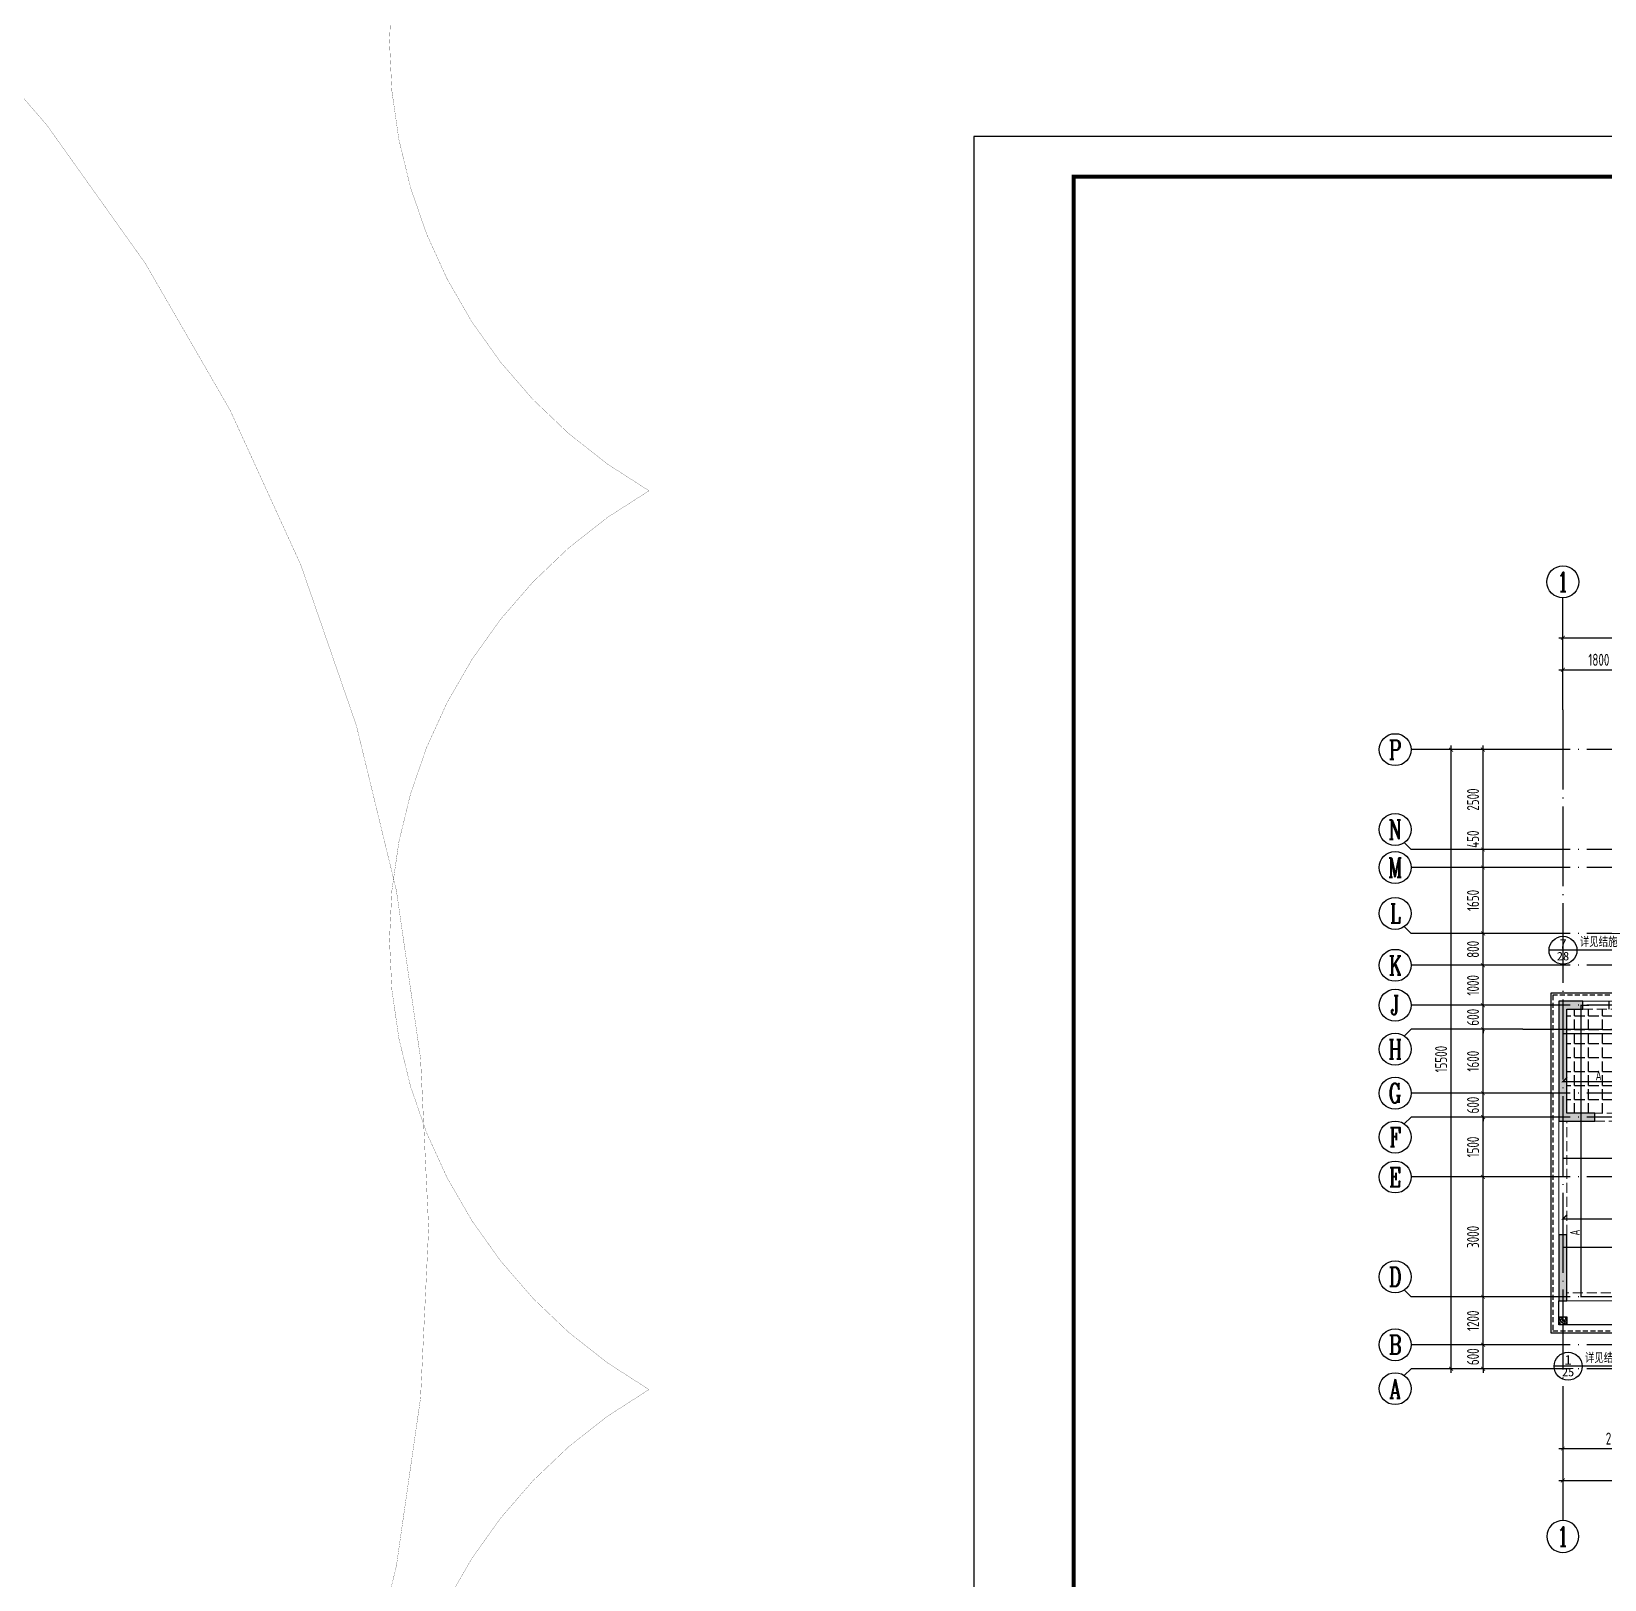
# Model space of a CAD drawing. Extents: x -655480 to 203344, y -294099 to 287156.
# Drawn here: x -230053 to -190671, y 121012 to 159774 of the extents above; entities that cross this region are included whole.
import ezdxf
from ezdxf.enums import TextEntityAlignment as Align

# ---------------------------------------------------------------- set-up
doc = ezdxf.new("R2010")
doc.units = 0
doc.header["$LTSCALE"] = 1000
for name, pattern in [('DASH', [0.35, 0.25, -0.1]), ('DOTE', [2.42, 2, -0.2, 0.02, -0.2]), ('HIDDEN', [0.375, 0.25, -0.125])]:
    doc.linetypes.add(name, pattern=pattern)
doc.layers.get('0').update_dxf_attribs({"linetype": 'CONTINUOUS'})
doc.layers.get('DEFPOINTS').update_dxf_attribs({"linetype": 'CONTINUOUS'})
for name, color, linetype in [('-TK', 7, 'CONTINUOUS'), ('A-AXIS', 1, 'CONTINUOUS'), ('A-DOTE', 10, 'DOTE'), ('AXIS_NUM', 7, 'CONTINUOUS'), ('DIM_IDEN', 67, 'CONTINUOUS'), ('PUB_TEXT', 2, 'CONTINUOUS'), ('ROOF', 183, 'CONTINUOUS'), ('S-B板填充', 251, 'CONTINUOUS'), ('S-B板边线', 2, 'CONTINUOUS'), ('S-B板配筋', 6, 'CONTINUOUS'), ('S-B板配筋号', 7, 'CONTINUOUS'), ('S-L主梁线', 4, 'DASH'), ('S-Q墙填充', 252, 'CONTINUOUS'), ('S-Q墙实线', 6, 'CONTINUOUS'), ('S-Y一般标注', 3, 'CONTINUOUS'), ('S-构造柱', 212, 'CONTINUOUS'), ('看线', 251, 'CONTINUOUS')]:
    doc.layers.add(name, color=color, linetype=linetype)
doc.layers.add('审图修改', color=2, linetype='CONTINUOUS', plot=False)
doc.layers.add('配箍校核', color=34, linetype='CONTINUOUS', plot=False)
doc.styles.add('_TCH_AXIS', font='COMPLEX', dxfattribs={"bigfont": 'GBCBIG'})
doc.styles.add('_TCH_LABEL', font='simhei.ttf')
doc.styles.add('TSSD_Axis', font='complex.shx', dxfattribs={"width": 0.7, "bigfont": 'hztxt.shx'})
doc.styles.add('TSSD_DIMENSION', font='Tssdeng.shx', dxfattribs={"width": 0.7, "bigfont": 'tssdchn.shx'})
doc.styles.add('TSSD_REIN', font='tssdeng.shx', dxfattribs={"width": 0.7, "height": 300, "bigfont": 'tssdchn.shx'})
doc.dimstyles.new('TSSD_100_100', dxfattribs={"dimtxt": 300, "dimasz": 100, "dimexe": 100, "dimexo": 250, "dimgap": 100, "dimtad": 1, "dimdec": 0, "dimzin": 0, "dimdsep": 46, "dimtxsty": 'TSSD_DIMENSION', "dimblk": 'ARCHTICK', "dimcen": 0, "dimdle": 100, "dimclrt": 7, "dimadec": 0, "dimazin": 0, "dimtfac": 1, "dimtdec": 0, "dimtix": 1, "dimtmove": 2, "dimatfit": 3, "dimldrblk": 'ARCHTICK', "dimfxl": 1, "dimtolj": 1, "dimtzin": 0, "dimarcsym": 0})

# ---------------------------------------------------------------- blocks, each defined once
blk = doc.blocks.new('ts_axno')
at = {"color": 0, "linetype": 'ByBlock', "lineweight": -2}
blk.add_circle((0, 0), 0.5, dxfattribs=at)
at = {"color": 0, "linetype": 'ByBlock', "lineweight": -2, "style": 'TSSD_Axis', "width": 0.7}
blk.add_attdef('A', text='', height=0.6, dxfattribs=at).set_placement((0, 0), align=Align.MIDDLE_CENTER)
blk = doc.blocks.new('_ArchTick')
at = {"color": 0, "linetype": 'ByBlock', "const_width": 0.15}
blk.add_lwpolyline([(-0.5, -0.5), (0.5, 0.5)], dxfattribs=at)
blk = doc.blocks.new('*D76')
at = {"layer": 'DEFPOINTS', "color": 0, "transparency": 16777216}
for p in [(6400, 22100), (4600, 21100), (6400, 21100)]:
    blk.add_point(p, dxfattribs=at)
at = {"layer": 'S-Y一般标注', "color": 0, "lineweight": -2, "transparency": 16777216}
for p, q in [((4500, 22100), (6500, 22100)), ((4600, 21350), (4600, 22200)), ((6400, 21350), (6400, 22200))]:
    blk.add_line(p, q, dxfattribs=at)
at = {"layer": 'S-Y一般标注', "color": 0, "lineweight": -2, "transparency": 16777216, "xscale": 100, "yscale": 100, "zscale": 100, "rotation": 180}
blk.add_blockref('_ArchTick', (4600, 22100), dxfattribs=at)
at = {"layer": 'S-Y一般标注', "color": 0, "lineweight": -2, "transparency": 16777216, "xscale": 100, "yscale": 100, "zscale": 100}
blk.add_blockref('_ArchTick', (6400, 22100), dxfattribs=at)
at = {"layer": 'S-Y一般标注', "color": 7, "transparency": 16777216, "insert": (5500, 22350), "char_height": 300, "attachment_point": 5, "style": 'TSSD_DIMENSION'}
blk.add_mtext('\\A1;1800', dxfattribs=at)
blk = doc.blocks.new('*D98')
at = {"layer": 'DEFPOINTS', "color": 0, "transparency": 16777216}
for p in [(54600, 22900), (4600, 21100), (54600, 21100)]:
    blk.add_point(p, dxfattribs=at)
at = {"layer": 'S-Y一般标注', "color": 0, "lineweight": -2, "transparency": 16777216}
for p, q in [((4500, 22900), (54700, 22900)), ((4600, 21350), (4600, 23000)), ((54600, 21350), (54600, 23000))]:
    blk.add_line(p, q, dxfattribs=at)
at = {"layer": 'S-Y一般标注', "color": 0, "lineweight": -2, "transparency": 16777216, "xscale": 100, "yscale": 100, "zscale": 100, "rotation": 180}
blk.add_blockref('_ArchTick', (4600, 22900), dxfattribs=at)
at = {"layer": 'S-Y一般标注', "color": 0, "lineweight": -2, "transparency": 16777216, "xscale": 100, "yscale": 100, "zscale": 100}
blk.add_blockref('_ArchTick', (54600, 22900), dxfattribs=at)
at = {"layer": 'S-Y一般标注', "color": 7, "transparency": 16777216, "insert": (29600, 23150), "char_height": 300, "attachment_point": 5, "style": 'TSSD_DIMENSION'}
blk.add_mtext('\\A1;50000', dxfattribs=at)
blk = doc.blocks.new('*D99')
at = {"layer": 'DEFPOINTS', "color": 0, "transparency": 16777216}
for p in [(2600, 5200), (3600, 5200), (3600, 4600)]:
    blk.add_point(p, dxfattribs=at)
at = {"layer": 'S-Y一般标注', "color": 0, "lineweight": -2, "transparency": 16777216}
for p, q in [((3350, 5200), (2500, 5200)), ((2600, 5200), (2600, 5300)), ((2600, 4600), (2600, 5200)), ((3350, 4600), (2500, 4600)), ((2600, 4600), (2600, 4500))]:
    blk.add_line(p, q, dxfattribs=at)
at = {"layer": 'S-Y一般标注', "color": 0, "lineweight": -2, "transparency": 16777216, "xscale": 100, "yscale": 100, "zscale": 100}
for p, rotation in [((2600, 5200), 270), ((2600, 4600), 90)]:
    blk.add_blockref('_ArchTick', p, dxfattribs=dict(at, rotation=rotation))
at = {"layer": 'S-Y一般标注', "color": 7, "transparency": 16777216, "insert": (2350, 4900), "char_height": 300, "attachment_point": 5, "rotation": 90, "style": 'TSSD_DIMENSION'}
blk.add_mtext('\\A1;600', dxfattribs=at)
blk = doc.blocks.new('*D100')
at = {"layer": 'DEFPOINTS', "color": 0, "transparency": 16777216}
for p in [(2600, 10900), (3600, 10900), (3600, 9400)]:
    blk.add_point(p, dxfattribs=at)
at = {"layer": 'S-Y一般标注', "color": 0, "lineweight": -2, "transparency": 16777216}
for p, q in [((3350, 10900), (2500, 10900)), ((2600, 9300), (2600, 11000)), ((3350, 9400), (2500, 9400))]:
    blk.add_line(p, q, dxfattribs=at)
at = {"layer": 'S-Y一般标注', "color": 0, "lineweight": -2, "transparency": 16777216, "xscale": 100, "yscale": 100, "zscale": 100}
for p, rotation in [((2600, 10900), 90), ((2600, 9400), 270)]:
    blk.add_blockref('_ArchTick', p, dxfattribs=dict(at, rotation=rotation))
at = {"layer": 'S-Y一般标注', "color": 7, "transparency": 16777216, "insert": (2350, 10150), "char_height": 300, "attachment_point": 5, "rotation": 90, "style": 'TSSD_DIMENSION'}
blk.add_mtext('\\A1;1500', dxfattribs=at)
blk = doc.blocks.new('*D101')
at = {"layer": 'DEFPOINTS', "color": 0, "transparency": 16777216}
for p in [(2600, 11500), (3600, 11500), (3600, 10900)]:
    blk.add_point(p, dxfattribs=at)
at = {"layer": 'S-Y一般标注', "color": 0, "lineweight": -2, "transparency": 16777216}
for p, q in [((3350, 11500), (2500, 11500)), ((2600, 11500), (2600, 11600)), ((2600, 10900), (2600, 11500)), ((3350, 10900), (2500, 10900)), ((2600, 10900), (2600, 10800))]:
    blk.add_line(p, q, dxfattribs=at)
at = {"layer": 'S-Y一般标注', "color": 0, "lineweight": -2, "transparency": 16777216, "xscale": 100, "yscale": 100, "zscale": 100}
for p, rotation in [((2600, 11500), 270), ((2600, 10900), 90)]:
    blk.add_blockref('_ArchTick', p, dxfattribs=dict(at, rotation=rotation))
at = {"layer": 'S-Y一般标注', "color": 7, "transparency": 16777216, "insert": (2350, 11200), "char_height": 300, "attachment_point": 5, "rotation": 90, "style": 'TSSD_DIMENSION'}
blk.add_mtext('\\A1;600', dxfattribs=at)
blk = doc.blocks.new('*D102')
at = {"layer": 'DEFPOINTS', "color": 0, "transparency": 16777216}
for p in [(2600, 13100), (3600, 13100), (3600, 11500)]:
    blk.add_point(p, dxfattribs=at)
at = {"layer": 'S-Y一般标注', "color": 0, "lineweight": -2, "transparency": 16777216}
for p, q in [((3350, 13100), (2500, 13100)), ((2600, 11400), (2600, 13200)), ((3350, 11500), (2500, 11500))]:
    blk.add_line(p, q, dxfattribs=at)
at = {"layer": 'S-Y一般标注', "color": 0, "lineweight": -2, "transparency": 16777216, "xscale": 100, "yscale": 100, "zscale": 100}
for p, rotation in [((2600, 13100), 90), ((2600, 11500), 270)]:
    blk.add_blockref('_ArchTick', p, dxfattribs=dict(at, rotation=rotation))
at = {"layer": 'S-Y一般标注', "color": 7, "transparency": 16777216, "insert": (2350, 12300), "char_height": 300, "attachment_point": 5, "rotation": 90, "style": 'TSSD_DIMENSION'}
blk.add_mtext('\\A1;1600', dxfattribs=at)
blk = doc.blocks.new('*D103')
at = {"layer": 'DEFPOINTS', "color": 0, "transparency": 16777216}
for p in [(2600, 13700), (3600, 13700), (3600, 13100)]:
    blk.add_point(p, dxfattribs=at)
at = {"layer": 'S-Y一般标注', "color": 0, "lineweight": -2, "transparency": 16777216}
for p, q in [((2600, 13700), (2600, 13800)), ((3350, 13700), (2500, 13700)), ((2600, 13100), (2600, 13700)), ((3350, 13100), (2500, 13100)), ((2600, 13100), (2600, 13000))]:
    blk.add_line(p, q, dxfattribs=at)
at = {"layer": 'S-Y一般标注', "color": 0, "lineweight": -2, "transparency": 16777216, "xscale": 100, "yscale": 100, "zscale": 100}
for p, rotation in [((2600, 13700), 270), ((2600, 13100), 90)]:
    blk.add_blockref('_ArchTick', p, dxfattribs=dict(at, rotation=rotation))
at = {"layer": 'S-Y一般标注', "color": 7, "transparency": 16777216, "insert": (2350, 13400), "char_height": 300, "attachment_point": 5, "rotation": 90, "style": 'TSSD_DIMENSION'}
blk.add_mtext('\\A1;600', dxfattribs=at)
blk = doc.blocks.new('*D104')
at = {"layer": 'DEFPOINTS', "color": 0, "transparency": 16777216}
for p in [(2600, 14700), (3600, 14700), (3600, 13700)]:
    blk.add_point(p, dxfattribs=at)
at = {"layer": 'S-Y一般标注', "color": 0, "lineweight": -2, "transparency": 16777216}
for p, q in [((3350, 14700), (2500, 14700)), ((2600, 13600), (2600, 14800)), ((3350, 13700), (2500, 13700))]:
    blk.add_line(p, q, dxfattribs=at)
at = {"layer": 'S-Y一般标注', "color": 0, "lineweight": -2, "transparency": 16777216, "xscale": 100, "yscale": 100, "zscale": 100}
for p, rotation in [((2600, 14700), 90), ((2600, 13700), 270)]:
    blk.add_blockref('_ArchTick', p, dxfattribs=dict(at, rotation=rotation))
at = {"layer": 'S-Y一般标注', "color": 7, "transparency": 16777216, "insert": (2350, 14200), "char_height": 300, "attachment_point": 5, "rotation": 90, "style": 'TSSD_DIMENSION'}
blk.add_mtext('\\A1;1000', dxfattribs=at)
blk = doc.blocks.new('*D105')
at = {"layer": 'DEFPOINTS', "color": 0, "transparency": 16777216}
for p in [(1800, 20100), (3600, 20100), (3600, 4600)]:
    blk.add_point(p, dxfattribs=at)
at = {"layer": 'S-Y一般标注', "color": 0, "lineweight": -2, "transparency": 16777216}
for p, q in [((3350, 20100), (1700, 20100)), ((1800, 4500), (1800, 20200)), ((3350, 4600), (1700, 4600))]:
    blk.add_line(p, q, dxfattribs=at)
at = {"layer": 'S-Y一般标注', "color": 0, "lineweight": -2, "transparency": 16777216, "xscale": 100, "yscale": 100, "zscale": 100}
for p, rotation in [((1800, 20100), 90), ((1800, 4600), 270)]:
    blk.add_blockref('_ArchTick', p, dxfattribs=dict(at, rotation=rotation))
at = {"layer": 'S-Y一般标注', "color": 7, "transparency": 16777216, "insert": (1550, 12350), "char_height": 300, "attachment_point": 5, "rotation": 90, "style": 'TSSD_DIMENSION'}
blk.add_mtext('\\A1;15500', dxfattribs=at)
blk = doc.blocks.new('*D106')
at = {"layer": 'DEFPOINTS', "color": 0, "transparency": 16777216}
for p in [(2600, 15500), (3600, 15500), (3600, 14700)]:
    blk.add_point(p, dxfattribs=at)
at = {"layer": 'S-Y一般标注', "color": 0, "lineweight": -2, "transparency": 16777216}
for p, q in [((3350, 15500), (2500, 15500)), ((2600, 14600), (2600, 15600)), ((3350, 14700), (2500, 14700))]:
    blk.add_line(p, q, dxfattribs=at)
at = {"layer": 'S-Y一般标注', "color": 0, "lineweight": -2, "transparency": 16777216, "xscale": 100, "yscale": 100, "zscale": 100}
for p, rotation in [((2600, 15500), 90), ((2600, 14700), 270)]:
    blk.add_blockref('_ArchTick', p, dxfattribs=dict(at, rotation=rotation))
at = {"layer": 'S-Y一般标注', "color": 7, "transparency": 16777216, "insert": (2350, 15100), "char_height": 300, "attachment_point": 5, "rotation": 90, "style": 'TSSD_DIMENSION'}
blk.add_mtext('\\A1;800', dxfattribs=at)
blk = doc.blocks.new('*D107')
at = {"layer": 'DEFPOINTS', "color": 0, "transparency": 16777216}
for p in [(2600, 17600), (3600, 17600), (3600, 17150)]:
    blk.add_point(p, dxfattribs=at)
at = {"layer": 'S-Y一般标注', "color": 0, "lineweight": -2, "transparency": 16777216}
for p, q in [((3350, 17600), (2500, 17600)), ((2600, 17050), (2600, 17700)), ((3350, 17150), (2500, 17150))]:
    blk.add_line(p, q, dxfattribs=at)
at = {"layer": 'S-Y一般标注', "color": 0, "lineweight": -2, "transparency": 16777216, "xscale": 100, "yscale": 100, "zscale": 100}
for p, rotation in [((2600, 17600), 90), ((2600, 17150), 270)]:
    blk.add_blockref('_ArchTick', p, dxfattribs=dict(at, rotation=rotation))
at = {"layer": 'S-Y一般标注', "color": 7, "transparency": 16777216, "insert": (2350, 17858), "char_height": 300, "attachment_point": 5, "rotation": 90, "style": 'TSSD_DIMENSION'}
blk.add_mtext('\\A1;450', dxfattribs=at)
blk = doc.blocks.new('*D108')
at = {"layer": 'DEFPOINTS', "color": 0, "transparency": 16777216}
for p in [(2600, 20100), (3600, 20100), (3600, 17600)]:
    blk.add_point(p, dxfattribs=at)
at = {"layer": 'S-Y一般标注', "color": 0, "lineweight": -2, "transparency": 16777216}
for p, q in [((3350, 20100), (2500, 20100)), ((2600, 17500), (2600, 20200)), ((3350, 17600), (2500, 17600))]:
    blk.add_line(p, q, dxfattribs=at)
at = {"layer": 'S-Y一般标注', "color": 0, "lineweight": -2, "transparency": 16777216, "xscale": 100, "yscale": 100, "zscale": 100}
for p, rotation in [((2600, 20100), 90), ((2600, 17600), 270)]:
    blk.add_blockref('_ArchTick', p, dxfattribs=dict(at, rotation=rotation))
at = {"layer": 'S-Y一般标注', "color": 7, "transparency": 16777216, "insert": (2350, 18850), "char_height": 300, "attachment_point": 5, "rotation": 90, "style": 'TSSD_DIMENSION'}
blk.add_mtext('\\A1;2500', dxfattribs=at)
blk = doc.blocks.new('*D109')
at = {"layer": 'DEFPOINTS', "color": 0, "transparency": 16777216}
for p in [(2600, 6400), (3600, 6400), (3600, 5200)]:
    blk.add_point(p, dxfattribs=at)
at = {"layer": 'S-Y一般标注', "color": 0, "lineweight": -2, "transparency": 16777216}
for p, q in [((3350, 6400), (2500, 6400)), ((2600, 5100), (2600, 6500)), ((3350, 5200), (2500, 5200))]:
    blk.add_line(p, q, dxfattribs=at)
at = {"layer": 'S-Y一般标注', "color": 0, "lineweight": -2, "transparency": 16777216, "xscale": 100, "yscale": 100, "zscale": 100}
for p, rotation in [((2600, 6400), 90), ((2600, 5200), 270)]:
    blk.add_blockref('_ArchTick', p, dxfattribs=dict(at, rotation=rotation))
at = {"layer": 'S-Y一般标注', "color": 7, "transparency": 16777216, "insert": (2350, 5800), "char_height": 300, "attachment_point": 5, "rotation": 90, "style": 'TSSD_DIMENSION'}
blk.add_mtext('\\A1;1200', dxfattribs=at)
blk = doc.blocks.new('*D110')
at = {"layer": 'DEFPOINTS', "color": 0, "transparency": 16777216}
for p in [(2600, 9400), (3600, 9400), (3600, 6400)]:
    blk.add_point(p, dxfattribs=at)
at = {"layer": 'S-Y一般标注', "color": 0, "lineweight": -2, "transparency": 16777216}
for p, q in [((2600, 6300), (2600, 9500)), ((3350, 9400), (2500, 9400)), ((3350, 6400), (2500, 6400))]:
    blk.add_line(p, q, dxfattribs=at)
at = {"layer": 'S-Y一般标注', "color": 0, "lineweight": -2, "transparency": 16777216, "xscale": 100, "yscale": 100, "zscale": 100}
for p, rotation in [((2600, 9400), 90), ((2600, 6400), 270)]:
    blk.add_blockref('_ArchTick', p, dxfattribs=dict(at, rotation=rotation))
at = {"layer": 'S-Y一般标注', "color": 7, "transparency": 16777216, "insert": (2350, 7900), "char_height": 300, "attachment_point": 5, "rotation": 90, "style": 'TSSD_DIMENSION'}
blk.add_mtext('\\A1;3000', dxfattribs=at)
blk = doc.blocks.new('*D127')
at = {"layer": 'DEFPOINTS', "color": 0, "transparency": 16777216}
for p in [(4600, 3600), (54600, 3600), (54600, 1800)]:
    blk.add_point(p, dxfattribs=at)
at = {"layer": 'S-Y一般标注', "color": 0, "lineweight": -2, "transparency": 16777216}
for p, q in [((4600, 3350), (4600, 1700)), ((54600, 3350), (54600, 1700)), ((4500, 1800), (54700, 1800))]:
    blk.add_line(p, q, dxfattribs=at)
at = {"layer": 'S-Y一般标注', "color": 0, "lineweight": -2, "transparency": 16777216, "xscale": 100, "yscale": 100, "zscale": 100, "rotation": 180}
blk.add_blockref('_ArchTick', (4600, 1800), dxfattribs=at)
at = {"layer": 'S-Y一般标注', "color": 0, "lineweight": -2, "transparency": 16777216, "xscale": 100, "yscale": 100, "zscale": 100}
blk.add_blockref('_ArchTick', (54600, 1800), dxfattribs=at)
at = {"layer": 'S-Y一般标注', "color": 7, "transparency": 16777216, "insert": (29600, 2050), "char_height": 300, "attachment_point": 5, "style": 'TSSD_DIMENSION'}
blk.add_mtext('\\A1;50000', dxfattribs=at)
blk = doc.blocks.new('*D129')
at = {"layer": 'DEFPOINTS', "color": 0, "transparency": 16777216}
for p in [(4600, 3600), (7300, 3600), (7300, 2600)]:
    blk.add_point(p, dxfattribs=at)
at = {"layer": 'S-Y一般标注', "color": 0, "lineweight": -2, "transparency": 16777216}
for p, q in [((4600, 3350), (4600, 2500)), ((7300, 3350), (7300, 2500)), ((4500, 2600), (7400, 2600))]:
    blk.add_line(p, q, dxfattribs=at)
at = {"layer": 'S-Y一般标注', "color": 0, "lineweight": -2, "transparency": 16777216, "xscale": 100, "yscale": 100, "zscale": 100, "rotation": 180}
blk.add_blockref('_ArchTick', (4600, 2600), dxfattribs=at)
at = {"layer": 'S-Y一般标注', "color": 0, "lineweight": -2, "transparency": 16777216, "xscale": 100, "yscale": 100, "zscale": 100}
blk.add_blockref('_ArchTick', (7300, 2600), dxfattribs=at)
at = {"layer": 'S-Y一般标注', "color": 7, "transparency": 16777216, "insert": (5950, 2850), "char_height": 300, "attachment_point": 5, "style": 'TSSD_DIMENSION'}
blk.add_mtext('\\A1;2700', dxfattribs=at)
blk = doc.blocks.new('*D145')
at = {"layer": 'DEFPOINTS', "color": 0, "transparency": 16777216}
for p in [(2600, 17150), (3600, 17150), (3600, 15500)]:
    blk.add_point(p, dxfattribs=at)
at = {"layer": 'S-Y一般标注', "color": 0, "lineweight": -2, "transparency": 16777216}
for p, q in [((3350, 17150), (2500, 17150)), ((2600, 15400), (2600, 17250)), ((3350, 15500), (2500, 15500))]:
    blk.add_line(p, q, dxfattribs=at)
at = {"layer": 'S-Y一般标注', "color": 0, "lineweight": -2, "transparency": 16777216, "xscale": 100, "yscale": 100, "zscale": 100}
for p, rotation in [((2600, 17150), 90), ((2600, 15500), 270)]:
    blk.add_blockref('_ArchTick', p, dxfattribs=dict(at, rotation=rotation))
at = {"layer": 'S-Y一般标注', "color": 7, "transparency": 16777216, "insert": (2350, 16325), "char_height": 300, "attachment_point": 5, "rotation": 90, "style": 'TSSD_DIMENSION'}
blk.add_mtext('\\A1;1650', dxfattribs=at)
blk = doc.blocks.new('20210729.03492876')
at = {"layer": '看线', "color": 201}
blk.add_lwpolyline([(10300, 13200), (10300, 11800), (8200, 11800), (8200, 11000), (1800, 11000), (1800, 10000), (0, 10000), (0, 1500), (2850, 1500)], dxfattribs=at)
at = {"layer": '看线', "color": 201, "linetype": 'HIDDEN', "ltscale": 0.5}
blk.add_lwpolyline([(10350, 13200), (10350, 11750), (8250, 11750), (8250, 10950), (1850, 10950), (1850, 9950), (50, 9950), (50, 1550), (2900, 1550)], dxfattribs=at)
blk = doc.blocks.new('20210729.04150611')
at = {"layer": 'S-B板边线'}
blk.add_lwpolyline([(-28155, -31892), (-28155, -31893), (-28955, -31893), (-28955, -30693), (-31655, -30693), (-31655, -30093)], dxfattribs=at)
blk = doc.blocks.new('20210807.15313138')
at = {"layer": 'S-Q墙填充'}
h = blk.add_hatch(color=252, dxfattribs=at)
h.dxf.hatch_style = 1
h.paths.add_polyline_path([(61116, 65940), (61516, 65940), (61516, 66140), (60916, 66140), (60916, 63140), (61816, 63140), (61816, 63340), (61116, 63340)])
h = blk.add_hatch(color=252, dxfattribs=at)
h.dxf.hatch_style = 1
h.paths.add_polyline_path([(61116, 58640), (61116, 60290), (60916, 60290), (60916, 58640)])
at = {"layer": 'S-L主梁线', "linetype": 'ByBlock', "lineweight": 18}
for p, q in [((62416, 66140), (61516, 66140)), ((60916, 63140), (60916, 60290)), ((61116, 58640), (63616, 58640))]:
    blk.add_line(p, q, dxfattribs=at)
at = {"layer": 'S-L主梁线', "linetype": 'DASH', "lineweight": 18}
for p, q in [((61516, 65940), (62416, 65940)), ((61116, 60290), (61116, 63140)), ((62716, 63340), (61816, 63340)), ((61816, 63140), (62816, 63140)), ((63616, 58840), (61116, 58840))]:
    blk.add_line(p, q, dxfattribs=at)
at = {"layer": 'S-Q墙实线'}
for points in [[(61116, 65940), (61516, 65940), (61516, 66140), (60916, 66140), (60916, 63140), (61816, 63140), (61816, 63340), (61116, 63340)], [(61116, 58640), (61116, 60290), (60916, 60290), (60916, 58640)]]:
    blk.add_lwpolyline(points, close=True, dxfattribs=at)
blk = doc.blocks.new('20210730.02141516')
at = {"layer": 'S-构造柱'}
h = blk.add_hatch(dxfattribs=at)
h.set_pattern_fill('ARMORED', color=256, scale=15, angle=-90, style=0)
h.set_pattern_definition([(320, (-154189.41, 3278673.45), (-9.4128202, -107.5890274), [11.25, -123.75]), (265, (-154189.41, 3278673.45), (112.82882, 20.8127), [9, -99]), (10.4514, (-154190.19, 3278664.49), (103.4159313, -86.7764073), [9.5610285, -105.1713168]), (316.1842, (-154159.41, 3278673.45), (-24.827852, -160.0861573), [16.875, -185.625]), (6.6356, (-154161.48, 3278660.11), (146.117681, -140.199406), [14.341543, -157.75695]), (261.1842, (-154159.41, 3278673.45), (146.11779, -140.199292), [13.5, -148.5]), (291, (-154166.91, 3278658.45), (-60.3928336, -89.5360578), [11.25, -123.75]), (236, (-154166.91, 3278658.45), (108.7725068, -36.4972998), [9, -99]), (341.4514, (-154171.94, 3278650.99), (48.3795745, -126.0333943), [9.5610285, -105.1713168]), (307.5, (-154189.41, 3278673.454), (49.93407807, -1.8239783), [0, -97.8, 0, -100.5, 0, -99.375]), (277.5, (-154189.41, 3278673.454), (59.1617568, -39.4604306), [0, -57.3, 0, -95.55, 0, -37.875]), (237.5, (-154189.41, 3278706.904), (-3.38323076, -80.07336543), [0, -37.5, 0, -117, 0, -155.25]), (227.5, (-154189.41, 3278721.904), (15.0157473, -87.4779254), [0, -48.75, 0, -77.7, 0, -110.25]), (315, (-154189.41, 3278673.454), (53.0330086, 53.0330086), [])])
h.paths.add_polyline_path([(200, 200), (200, 0), (0, 0), (0, 200)])
blk.add_lwpolyline([(200, 200), (200, 0), (0, 0), (0, 200)], close=True, dxfattribs=at)
blk = doc.blocks.new('20210809.18285270')
at = {"layer": 'ROOF', "rotation": 359.9999999538236}
blk.add_blockref('20210730.02141516', (0, 1200), dxfattribs=at)
blk = doc.blocks.new('20210811.10154474')
at = {"layer": 'DIM_IDEN'}
for p, q in [((11690, 18335), (12599, 18335)), ((11690, 16805), (11690, 18335)), ((13299, 18335), (12599, 18335)), ((7552, 15398), (6852, 15398)), ((8321, 15398), (7552, 15398)), ((9047, 15398), (8321, 15398)), ((14186, 15552), (13486, 15552)), ((15030, 15552), (14186, 15552)), ((15447, 15552), (15030, 15552)), ((3132, 13461), (2432, 13461)), ((4041, 13461), (3132, 13461)), ((4041, 11405), (4041, 13461)), ((5407, 13461), (4707, 13461)), ((6316, 13461), (5407, 13461)), ((6316, 11405), (6316, 13461)), ((7201, 13461), (6501, 13461)), ((8110, 13461), (7201, 13461)), ((8110, 11405), (8110, 13461)), ((17584, 13461), (18493, 13461)), ((17584, 11405), (17584, 13461)), ((19193, 13461), (18493, 13461)), ((19378, 13461), (20287, 13461)), ((19378, 11405), (19378, 13461)), ((20987, 13461), (20287, 13461)), ((21653, 13461), (22562, 13461)), ((21653, 11405), (21653, 13461)), ((23262, 13461), (22562, 13461)), ((24085, 12753), (24994, 12753)), ((24085, 10405), (24085, 12753)), ((25694, 12753), (24994, 12753)), ((10230, 12405), (10230, 11350)), ((15464, 12405), (15464, 11350)), ((700, 11881), (0, 11881)), ((1609, 11881), (700, 11881)), ((1609, 10405), (1609, 11881)), ((9581, 11350), (9081, 11350)), ((10230, 11350), (9581, 11350)), ((15464, 11350), (16113, 11350)), ((16613, 11350), (16113, 11350)), ((1737, 2705), (1737, 1466)), ((23957, 2705), (23957, 1466)), ((3004, 1830), (3451, 1830)), ((3451, 1830), (4567, 1830)), ((5067, 1830), (4567, 1830)), ((21127, 1830), (20627, 1830)), ((22243, 1830), (21127, 1830)), ((22690, 1830), (22243, 1830)), ((828, 1466), (128, 1466)), ((1737, 1466), (828, 1466)), ((7920, 1505), (7920, 350)), ((9743, 1495), (9743, 350)), ((11722, 1505), (11722, 350)), ((13972, 1505), (13972, 350)), ((15977, 1495), (15977, 350)), ((17774, 1505), (17774, 350)), ((23957, 1466), (24866, 1466)), ((25566, 1466), (24866, 1466)), ((7011, 350), (6311, 350)), ((7920, 350), (7011, 350)), ((8834, 350), (8134, 350)), ((9743, 350), (8834, 350)), ((10813, 350), (10113, 350)), ((11722, 350), (10813, 350)), ((13972, 350), (14881, 350)), ((15581, 350), (14881, 350)), ((15977, 350), (16886, 350)), ((17586, 350), (16886, 350)), ((17774, 350), (18683, 350)), ((19383, 350), (18683, 350))]:
    blk.add_line(p, q, dxfattribs=at)
for points, const_width in [([(11795, 16805), (11795, 17005)], 35), ([(9047, 15503), (8847, 15503)], 35), ([(15447, 15657), (15247, 15657)], 35), ([(10155, 12405), (10155, 12262)], 25), ([(15389, 12405), (15389, 12262)], 25), ([(3936, 11405), (3936, 11605)], 35), ([(6211, 11405), (6211, 11605)], 35), ([(8005, 11405), (8005, 11605)], 35), ([(17689, 11405), (17689, 11605)], 35), ([(19483, 11405), (19483, 11605)], 35), ([(21758, 11405), (21758, 11605)], 35), ([(1504, 10405), (1504, 10605)], 35), ([(24190, 10405), (24190, 10605)], 35), ([(1632, 2705), (1632, 2505)], 35), ([(24062, 2705), (24062, 2505)], 35), ([(3004, 1755), (3147, 1755)], 25), ([(22690, 1755), (22547, 1755)], 25), ([(7815, 1505), (7815, 1305)], 35), ([(9638, 1495), (9638, 1295)], 35), ([(11617, 1505), (11617, 1305)], 35), ([(14077, 1505), (14077, 1305)], 35), ([(16082, 1495), (16082, 1295)], 35), ([(17879, 1505), (17879, 1305)], 35)]:
    blk.add_lwpolyline(points, dxfattribs=dict(at, const_width=const_width))
for centre, radius in [((12949, 18335), 350), ((13836, 15552), 350), ((7202, 15398), 350), ((2782, 13461), 350), ((5057, 13461), 350), ((6851, 13461), 350), ((18843, 13461), 350), ((20637, 13461), 350), ((22912, 13461), 350), ((25344, 12753), 350), ((350, 11881), 350), ((9331, 11350), 250), ((16363, 11350), 250), ((4817, 1830), 250), ((20877, 1830), 250), ((478, 1466), 350), ((25216, 1466), 350), ((6661, 350), 350), ((8484, 350), 350), ((10463, 350), 350), ((15231, 350), 350), ((17236, 350), 350), ((19033, 350), 350)]:
    blk.add_circle(centre, radius, dxfattribs=at)
at = {"layer": 'PUB_TEXT', "style": '_TCH_AXIS'}
for height, p in [(236.3, (11869, 18418)), (236.3, (14256, 15635)), (236.3, (7622, 15482)), (236.3, (3202, 13545)), (236.3, (5477, 13545)), (236.3, (7271, 13545)), (236.3, (17763, 13545)), (236.3, (19557, 13545)), (236.3, (21833, 13545)), (236.3, (24265, 12836)), (236.3, (770, 11965)), (168.8, (9631, 11410)), (168.8, (15592, 11410)), (168.8, (4046, 1889)), (168.8, (21177, 1889)), (236.3, (898, 1549)), (236.3, (24137, 1549)), (236.3, (7081, 433)), (236.3, (8904, 433)), (236.3, (10883, 433)), (236.3, (14152, 433)), (236.3, (16156, 433)), (236.3, (17954, 433))]:
    blk.add_text('详见结施', height=height, dxfattribs=at).set_placement(p)
at = {"layer": 'PUB_TEXT', "style": '_TCH_LABEL'}
for s, height, width, p, p2 in [('13', 212.7, 1.00565, (12795, 18375), (13103, 18375)), ('29', 212.7, 1.00565, (12795, 18081), (13103, 18081)), ('26', 212.3, 1.011364, (13681, 15593), (13990, 15593)), ('25', 211.6, 1.022989, (7046, 15439), (7358, 15439)), ('31', 212.7, 1.00565, (13682, 15299), (13989, 15299)), ('31', 212.7, 1.00565, (7048, 15145), (7356, 15145)), ('29', 213.8, 0.988889, (2630, 13207), (2934, 13207)), ('9', 242, 1.011364, (2694, 13500), (2870, 13500)), ('29', 213.8, 0.988889, (4905, 13207), (5209, 13207)), ('11', 210.8, 1.034884, (4900, 13502), (5214, 13502)), ('29', 213.8, 0.988889, (6699, 13207), (7003, 13207)), ('10', 213.8, 0.988889, (6699, 13502), (7003, 13502)), ('29', 213.8, 0.988889, (18691, 13207), (18995, 13207)), ('10', 213.8, 0.988889, (18691, 13502), (18995, 13502)), ('29', 213.8, 0.988889, (20485, 13207), (20789, 13207)), ('11', 210.8, 1.034884, (20480, 13502), (20794, 13502)), ('29', 213.8, 0.988889, (22760, 13207), (23064, 13207)), ('9', 242, 1.011364, (22824, 13500), (23000, 13500)), ('8', 242, 1.017143, (25256, 12792), (25433, 12792)), ('28', 212.3, 1.011364, (25190, 12500), (25499, 12500)), ('28', 212.3, 1.011364, (196, 11628), (504, 11628)), ('7', 241, 1.053254, (259, 11920), (441, 11920)), ('12', 151.1, 1.022989, (9220, 11380), (9442, 11380)), ('12', 151.1, 1.022989, (16252, 11380), (16474, 11380)), ('30', 151.9, 1.00565, (9221, 11169), (9441, 11169)), ('30', 151.9, 1.00565, (16253, 11169), (16473, 11169)), ('6', 173, 1.011364, (4755, 1858), (4880, 1858)), ('6', 173, 1.011364, (20814, 1858), (20940, 1858)), ('1', 241, 1.034884, (388, 1505), (568, 1505)), ('27', 151.4, 1.017143, (4707, 1649), (4928, 1649)), ('27', 151.4, 1.017143, (20766, 1649), (20987, 1649)), ('3', 242, 1.00565, (25129, 1505), (25304, 1505)), ('25', 212.3, 1.011364, (324, 1213), (632, 1213)), ('26', 211.6, 1.022989, (25061, 1214), (25372, 1214)), ('4', 241, 1.034884, (6571, 389), (6751, 389)), ('5', 241, 1.028902, (8395, 389), (8573, 389)), ('2', 241, 1.022989, (10374, 389), (10552, 389)), ('2', 241, 1.022989, (15142, 389), (15320, 389)), ('5', 241, 1.028902, (17147, 389), (17325, 389)), ('4', 241, 1.034884, (18943, 389), (19123, 389)), ('26', 211.6, 1.022989, (6505, 98), (6817, 98)), ('27', 212, 1.017143, (8329, 97), (8639, 97)), ('25', 212.3, 1.011364, (10309, 97), (10618, 97)), ('25', 212.3, 1.011364, (15077, 97), (15385, 97)), ('27', 212, 1.017143, (17081, 97), (17391, 97)), ('26', 211.6, 1.022989, (18877, 98), (19189, 98))]:
    blk.add_text(s, height=height, dxfattribs=dict(at, width=width)).set_placement(p, p2, align=Align.FIT)
blk = doc.blocks.new('A1')
blk.add_lwpolyline([(0, 59400), (0, 0), (84100, 0), (84100, 59400)], close=True)
at = {"const_width": 100}
blk.add_lwpolyline([(2500, 58400), (2500, 1000), (83100, 1000), (83100, 58400)], close=True, dxfattribs=at)
blk = doc.blocks.new('20210726.16350016')
at = {"layer": 'A-AXIS'}
for p, q in [((4600, 21100), (4600, 23900)), ((3600, 20100), (800, 20100)), ((800, 17600), (628.4, 17771.7)), ((3600, 17600), (800, 17600)), ((3600, 17150), (800, 17150)), ((800, 15500), (628.4, 15671.7)), ((3600, 15500), (800, 15500)), ((3600, 14700), (800, 14700)), ((3600, 13700), (800, 13700)), ((800, 13100.3), (628.4, 12928.7)), ((3600, 13100.3), (800, 13100.3)), ((3600, 11500), (800, 11500)), ((800, 10900), (628.4, 10728.4)), ((3600, 10900), (800, 10900)), ((3600, 9400), (800, 9400)), ((800, 6400), (628.4, 6571.7)), ((3600, 6400), (800, 6400)), ((3600, 5200), (800, 5200)), ((800, 4600), (628.4, 4428.4)), ((3600, 4600), (800, 4600)), ((4600, 3600), (4600, 800))]:
    blk.add_line(p, q, dxfattribs=at)
at = {"layer": 'A-DOTE'}
for p, q in [((4600, 21100), (4600, 3600)), ((55600, 20100), (3600, 20100)), ((55600, 17600), (3600, 17600)), ((55600, 17150), (3600, 17150)), ((55600, 15500), (3600, 15500)), ((55600, 14700), (3600, 14700)), ((55600, 13700), (3600, 13700)), ((3600, 13100.3), (55600, 13100.3)), ((55600, 11500), (3600, 11500)), ((55600, 10900), (3600, 10900)), ((55600, 9400), (3600, 9400)), ((55600, 6400), (3600, 6400)), ((55600, 5200), (3600, 5200)), ((55600, 4600), (3600, 4600))]:
    blk.add_line(p, q, dxfattribs=at)
at = {"layer": 'A-AXIS'}
ref = blk.add_blockref('ts_axno', (4600, 24300), dxfattribs=dict(at, xscale=800, yscale=800, zscale=800))
ref.add_attrib('1', '1', dxfattribs={"layer": 'AXIS_NUM', "height": 480, "style": 'TSSD_Axis', "width": 0.7}).set_placement((4600, 24300), align=Align.MIDDLE_CENTER)
ref = blk.add_blockref('ts_axno', (400, 20100), dxfattribs=dict(at, xscale=800, yscale=800, zscale=800))
ref.add_attrib('G', 'P', dxfattribs={"layer": 'AXIS_NUM', "height": 480, "style": 'TSSD_Axis', "width": 0.7}).set_placement((400, 20100), align=Align.MIDDLE_CENTER)
ref = blk.add_blockref('ts_axno', (400, 18100), dxfattribs=dict(at, xscale=800, yscale=800, zscale=800))
ref.add_attrib('G', 'N', dxfattribs={"layer": 'AXIS_NUM', "height": 480, "style": 'TSSD_Axis', "width": 0.7}).set_placement((400, 18100), align=Align.MIDDLE_CENTER)
ref = blk.add_blockref('ts_axno', (400, 17150), dxfattribs=dict(at, xscale=800, yscale=800, zscale=800))
ref.add_attrib('G', 'M', dxfattribs={"layer": 'AXIS_NUM', "height": 480, "style": 'TSSD_Axis', "width": 0.7}).set_placement((400, 17150), align=Align.MIDDLE_CENTER)
ref = blk.add_blockref('ts_axno', (400, 16000), dxfattribs=dict(at, xscale=800, yscale=800, zscale=800))
ref.add_attrib('G', 'L', dxfattribs={"layer": 'AXIS_NUM', "height": 480, "style": 'TSSD_Axis', "width": 0.7}).set_placement((400, 16000), align=Align.MIDDLE_CENTER)
ref = blk.add_blockref('ts_axno', (400, 14700), dxfattribs=dict(at, xscale=800, yscale=800, zscale=800))
ref.add_attrib('G', 'K', dxfattribs={"layer": 'AXIS_NUM', "height": 480, "style": 'TSSD_Axis', "width": 0.7}).set_placement((400, 14700), align=Align.MIDDLE_CENTER)
ref = blk.add_blockref('ts_axno', (400, 13700), dxfattribs=dict(at, xscale=800, yscale=800, zscale=800))
ref.add_attrib('G', 'J', dxfattribs={"layer": 'AXIS_NUM', "height": 480, "style": 'TSSD_Axis', "width": 0.7}).set_placement((400, 13700), align=Align.MIDDLE_CENTER)
ref = blk.add_blockref('ts_axno', (400, 12600.3), dxfattribs=dict(at, xscale=800, yscale=800, zscale=800))
ref.add_attrib('C', 'H', dxfattribs={"layer": 'AXIS_NUM', "height": 480, "style": 'TSSD_Axis', "width": 0.7}).set_placement((400, 12600.3), align=Align.MIDDLE_CENTER)
ref = blk.add_blockref('ts_axno', (400, 11500), dxfattribs=dict(at, xscale=800, yscale=800, zscale=800))
ref.add_attrib('D', 'G', dxfattribs={"layer": 'AXIS_NUM', "height": 480, "style": 'TSSD_Axis', "width": 0.7}).set_placement((400, 11500), align=Align.MIDDLE_CENTER)
ref = blk.add_blockref('ts_axno', (400, 10400), dxfattribs=dict(at, xscale=800, yscale=800, zscale=800))
ref.add_attrib('C', 'F', dxfattribs={"layer": 'AXIS_NUM', "height": 480, "style": 'TSSD_Axis', "width": 0.7}).set_placement((400, 10400), align=Align.MIDDLE_CENTER)
ref = blk.add_blockref('ts_axno', (400, 9400), dxfattribs=dict(at, xscale=800, yscale=800, zscale=800))
ref.add_attrib('B', 'E', dxfattribs={"layer": 'AXIS_NUM', "height": 480, "style": 'TSSD_Axis', "width": 0.7}).set_placement((400, 9400), align=Align.MIDDLE_CENTER)
ref = blk.add_blockref('ts_axno', (400, 6900), dxfattribs=dict(at, xscale=800, yscale=800, zscale=800, rotation=180))
ref.add_attrib('C', 'D', dxfattribs={"layer": 'AXIS_NUM', "height": 480, "style": 'TSSD_Axis', "width": 0.7}).set_placement((400, 6900), align=Align.MIDDLE_CENTER)
ref = blk.add_blockref('ts_axno', (400, 5200), dxfattribs=dict(at, xscale=800, yscale=800, zscale=800))
ref.add_attrib('A', 'B', dxfattribs={"layer": 'AXIS_NUM', "height": 480, "style": 'TSSD_Axis', "width": 0.7}).set_placement((400, 5200), align=Align.MIDDLE_CENTER)
ref = blk.add_blockref('ts_axno', (400, 4100), dxfattribs=dict(at, xscale=800, yscale=800, zscale=800))
ref.add_attrib('F', 'A', dxfattribs={"layer": 'AXIS_NUM', "height": 480, "style": 'TSSD_Axis', "width": 0.7}).set_placement((400, 4100), align=Align.MIDDLE_CENTER)
ref = blk.add_blockref('ts_axno', (4600, 400), dxfattribs=dict(at, xscale=-800, yscale=800, zscale=800, rotation=180))
ref.add_attrib('1', '1', dxfattribs={"layer": 'AXIS_NUM', "height": 480, "style": 'TSSD_Axis', "width": 0.7}).set_placement((4600, 400), align=Align.MIDDLE_CENTER)
at = {"layer": 'S-Y一般标注'}
for base, p1, p2, picture, middle in [((54600, 22900), (4600, 21100), (54600, 21100), '*D98', (29600, 23150)), ((6400, 22100), (4600, 21100), (6400, 21100), '*D76', (5500, 22350)), ((54600, 1800), (4600, 3600), (54600, 3600), '*D127', (29600, 2050)), ((7300, 2600), (4600, 3600), (7300, 3600), '*D129', (5950, 2850))]:
    dim = blk.add_linear_dim(base=base, p1=p1, p2=p2, dimstyle='TSSD_100_100', dxfattribs=at)
    dim.commit()
    dim.dimension.update_dxf_attribs({"geometry": picture, "text_midpoint": middle})
for base, p1, p2, picture, middle in [((1800, 20100), (3600, 4600), (3600, 20100), '*D105', (1550, 12350)), ((2600, 20100), (3600, 17600), (3600, 20100), '*D108', (2350, 18850)), ((2600, 17150), (3600, 15500), (3600, 17150), '*D145', (2350, 16325)), ((2600, 15500), (3600, 14700), (3600, 15500), '*D106', (2350, 15100)), ((2600, 14700), (3600, 13700), (3600, 14700), '*D104', (2350, 14200)), ((2600, 13700), (3600, 13100.3), (3600, 13700), '*D103', (2350, 13400.2)), ((2600, 13100.3), (3600, 11500), (3600, 13100.3), '*D102', (2350, 12300.2)), ((2600, 11500), (3600, 10900), (3600, 11500), '*D101', (2350, 11200)), ((2600, 10900), (3600, 9400), (3600, 10900), '*D100', (2350, 10150)), ((2600, 9400), (3600, 6400), (3600, 9400), '*D110', (2350, 7900)), ((2600, 6400), (3600, 5200), (3600, 6400), '*D109', (2350, 5800)), ((2600, 5200), (3600, 4600), (3600, 5200), '*D99', (2350, 4900))]:
    dim = blk.add_linear_dim(base=base, p1=p1, p2=p2, angle=90, dimstyle='TSSD_100_100', dxfattribs=at)
    dim.commit()
    dim.dimension.update_dxf_attribs({"geometry": picture, "text_midpoint": middle})
dim = blk.add_linear_dim(base=(2600, 17600), p1=(3600, 17150), p2=(3600, 17600), angle=90, dimstyle='TSSD_100_100', dxfattribs=at)
dim.commit()
dim.dimension.update_dxf_attribs({"geometry": '*D107', "text_midpoint": (2350, 17858.1), "dimtype": 160})

msp = doc.modelspace()

# ---------------------------------------------------------------- hatches: boundary and pattern name
at = {"layer": 'S-B板填充'}
h = msp.add_hatch(dxfattribs=at)
h.set_pattern_fill('ANGLE', color=252, scale=50, style=0)
h.set_pattern_definition([(0, (-93979.7, -12952.44), (0, 349.25), [254, -95.25]), (90, (-93979.7, -12952.44), (-349.25, 2e-14), [254, -95.25])])
h.paths.add_polyline_path([(-191613.65, 135291.43), (-190013.63, 135291.43), (-190013.63, 132691.43), (-191613.65, 132691.43)])

# ---------------------------------------------------------------- linework, layer by layer
at = {"layer": 'S-B板配筋', "lineweight": 35, "const_width": 35}
for points in [[(-191061.04, 128091.43), (-191261.04, 128091.43), (-191261.04, 135391.43), (-191061.04, 135391.43)], [(-191713.66, 134481.09), (-191713.66, 134681.09), (-186413.64, 134681.09), (-186413.64, 134481.09)], [(-191607.58, 133583.35), (-191713.65, 133477.28), (-189913.65, 133477.28), (-190019.71, 133583.35)], [(-181813.63, 131361.77), (-181813.63, 131561.77), (-191713.65, 131561.77), (-191713.65, 131361.77)], [(-191607.58, 130147.03), (-191713.65, 130040.97), (-188213.65, 130040.97), (-188319.71, 130147.03)], [(-181513.63, 129126.65), (-181513.63, 129326.65), (-191713.65, 129326.65), (-191713.65, 129126.65)]]:
    msp.add_lwpolyline(points, dxfattribs=at)
at = {"layer": '审图修改', "color": 2, "const_width": 5}
for points in [[(-629412.51, 245898.24, -0.57735027), (-552020.1, 245898.24, -0.57735027), (-474627.68, 245898.24, -0.57735027), (-397235.26, 245898.24, -0.57735027), (-319842.84, 245898.24, -0.57735027), (-242450.43, 245898.24, -0.57735027), (-242450.43, 168505.82, -0.57735027), (-242450.43, 91113.4, -0.57735027), (-242450.43, 13720.99, -0.57735027), (-242450.43, -63671.43, -0.57735027), (-242450.43, -141063.85, -0.57735027), (-319842.84, -141063.85, -0.57735027), (-397235.26, -141063.85, -0.57735027), (-474627.68, -141063.85, -0.57735027), (-552020.1, -141063.85, -0.57735027), (-629412.51, -141063.85, -0.57735027), (-629412.51, -63671.43, -0.57735027), (-629412.51, 13720.99, -0.57735027), (-629412.51, 91113.4, -0.57735027), (-629412.51, 168505.82, -0.57735027), (-629412.51, 245898.24, -0.57735027), (-629412.51, 245898.24, -0.57735027)], [(-214592.76, 238291.76, -0.57735027), (-192088.35, 238291.76, -0.57735027), (-169583.94, 238291.76, -0.57735027), (-147079.53, 238291.76, -0.57735027), (-124575.12, 238291.76, -0.57735027), (-102070.71, 238291.76, -0.57735027), (-102070.71, 215787.35, -0.57735027), (-102070.71, 193282.94, -0.57735027), (-102070.71, 170778.53, -0.57735027), (-102070.71, 148274.12, -0.57735027), (-102070.71, 125769.71, -0.57735027), (-102070.71, 103265.3, -0.57735027), (-124575.12, 103265.3, -0.57735027), (-147079.53, 103265.3, -0.57735027), (-169583.94, 103265.3, -0.57735027), (-192088.35, 103265.3, -0.57735027), (-214592.76, 103265.3, -0.57735027), (-214592.76, 125769.71, -0.57735027), (-214592.76, 148274.12, -0.57735027), (-214592.76, 170778.53, -0.57735027), (-214592.76, 193282.94, -0.57735027), (-214592.76, 215787.35, -0.57735027), (-214592.76, 238291.76, -0.57735027), (-214592.76, 238291.76, -0.57735027)]]:
    msp.add_lwpolyline(points, format="xyb", dxfattribs=at)

# ---------------------------------------------------------------- block references
at = {"layer": '-TK'}
msp.add_blockref('A1', (-206460.15, 97740.98), dxfattribs=at)
msp.add_blockref('20210729.03492876', (-192013.65, 125691.43))
at = {"layer": 'A-DOTE'}
msp.add_blockref('20210726.16350016', (-196313.65, 121691.38), dxfattribs=at)
at = {"layer": 'PUB_TEXT'}
msp.add_blockref('20210811.10154474', (-192060.73, 124886.8), dxfattribs=at)
at = {"layer": 'S-B板边线'}
msp.add_blockref('20210729.04150611', (-160158.29, 158083.97), dxfattribs=at)
at = {"layer": 'S-Q墙填充'}
msp.add_blockref('20210807.15313138', (-252729.29, 69351.89), dxfattribs=at)
at = {"layer": '配箍校核'}
msp.add_blockref('20210809.18285270', (-191813.66, 126191.27), dxfattribs=at)

# ---------------------------------------------------------------- texts
at = {"layer": 'S-B板配筋号', "color": 1, "style": 'TSSD_REIN', "width": 0.7}
msp.add_text('A', height=250, dxfattribs=at).set_placement((-190894.37, 133509.13))
msp.add_text('A', height=250, rotation=449.999992, dxfattribs=at).set_placement((-191290.5, 129623.13))

doc.saveas('drawing.dxf')
